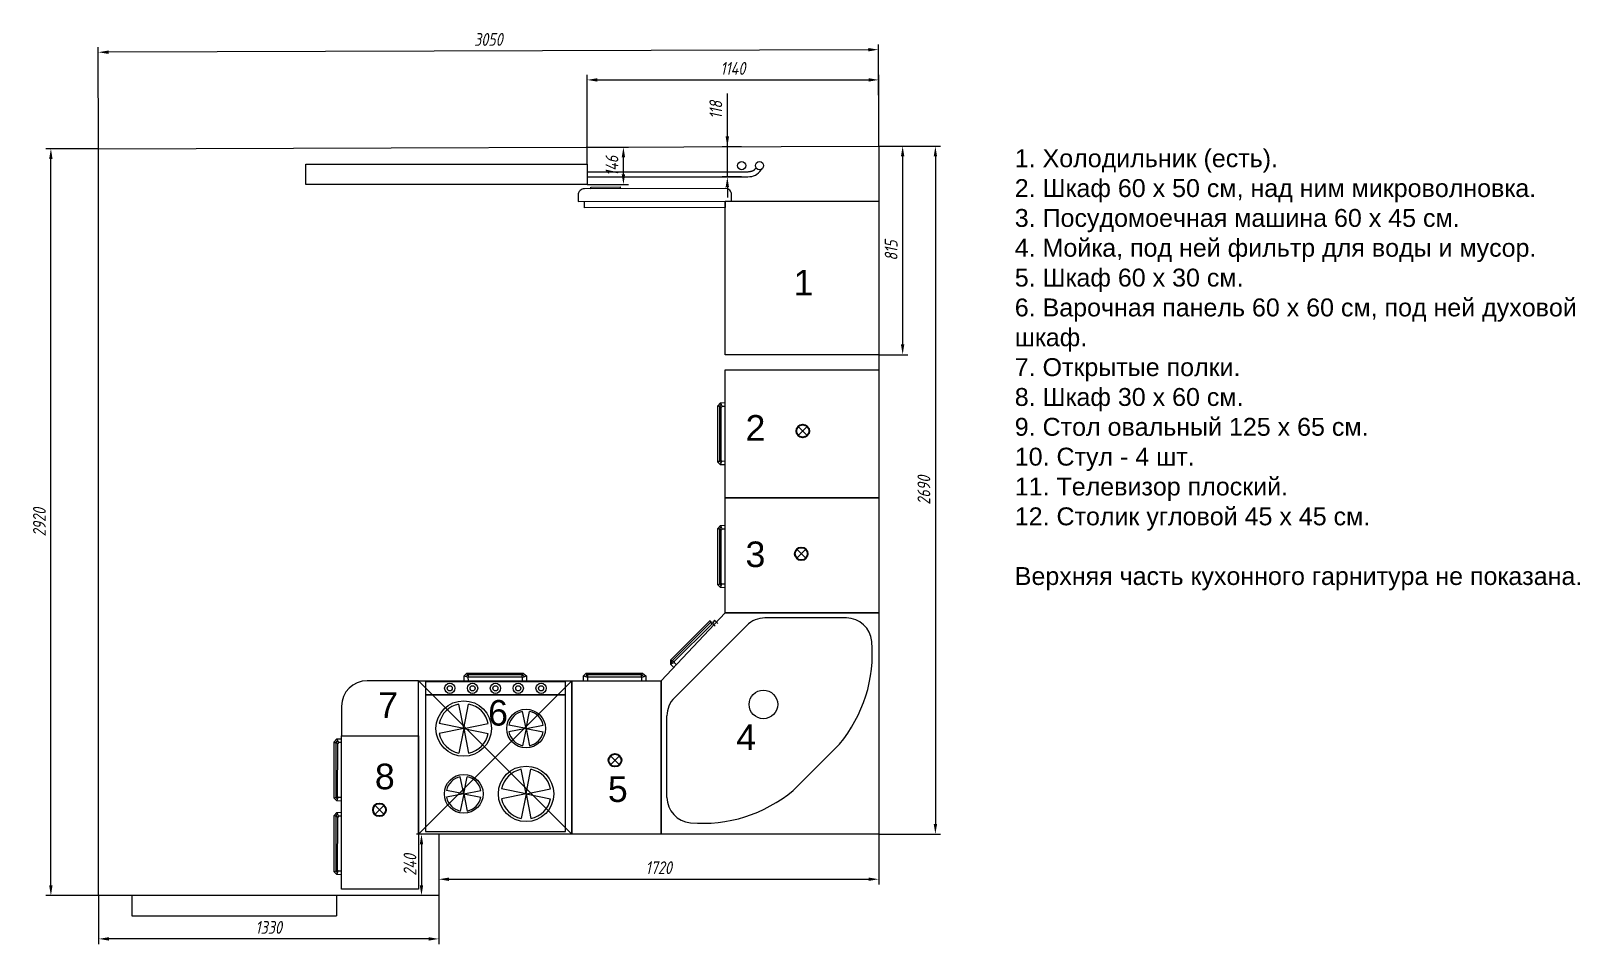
# Model space of a CAD drawing. Header units: millimetres. Extents: x -145 to 5912, y -16 to 3554.
import ezdxf

# ---------------------------------------------------------------- set-up
doc = ezdxf.new("R2010")
doc.units = ezdxf.units.MM
for name, color, linetype in [('01 Черновое', 7, 'Continuous'), ('04 Мебель', 5, 'Continuous'), ('04 Освещение', 7, 'Continuous'), ('11 Привязка размеры', 7, 'Continuous')]:
    doc.layers.add(name, color=color, linetype=linetype)
doc.styles.get("Standard").update_dxf_attribs({"font": 'arial.ttf'})
doc.styles.add('ГОСТ-ISOCPEUR', font='isocpeui.ttf', dxfattribs={"width": 0.8})
doc.dimstyles.new('ISO-25', dxfattribs={"dimtxt": 2.5, "dimasz": 2.5, "dimexe": 1.25, "dimexo": 0.625, "dimtad": 1, "dimtxsty": 'Standard', "dimcen": 2.5, "dimadec": 0, "dimazin": 0, "dimtfac": 1, "dimtmove": 0, "dimatfit": 3, "dimfxl": 1, "dimarcsym": 0})

# ---------------------------------------------------------------- blocks, each defined once
blk = doc.blocks.new('*D2')
at = {"layer": '11 Привязка размеры', "color": 0, "lineweight": -2}
for p, q in [((119.8, 3093.1), (118.5, 3490.6)), ((3128.5, 3480.5), (158.5, 3470.8)), ((3169.8, 3103.1), (3168.5, 3500.6))]:
    blk.add_line(p, q, dxfattribs=at)
at = {"layer": '11 Привязка размеры', "color": 0}
for points in [[(158.5, 3477.4), (158.6, 3464.1), (118.5, 3470.6)], [(3128.6, 3473.8), (3128.5, 3487.2), (3168.5, 3480.6)]]:
    blk.add_solid(points, dxfattribs=at)
at = {"layer": 'Defpoints', "color": 0}
for p in [(118.5, 3470.6), (119.8, 3093.1), (3169.8, 3103.1)]:
    blk.add_point(p, dxfattribs=at)
at = {"layer": '11 Привязка размеры', "color": 0, "insert": (1643.7, 3520.6), "char_height": 50, "attachment_point": 5, "rotation": 0.18785, "style": 'ГОСТ-ISOCPEUR'}
blk.add_mtext('3050', dxfattribs=at)
blk = doc.blocks.new('*D7')
at = {"layer": '11 Привязка размеры', "color": 0, "lineweight": -2}
for p, q in [((3169.8, 3103.1), (3411.3, 3103.1)), ((3391.3, 3063.1), (3391.3, 453.1)), ((3169.8, 413.1), (3411.3, 413.1))]:
    blk.add_line(p, q, dxfattribs=at)
at = {"layer": '11 Привязка размеры', "color": 0}
for points in [[(3398, 3063.1), (3384.7, 3063.1), (3391.3, 3103.1)], [(3384.7, 453.1), (3398, 453.1), (3391.3, 413.1)]]:
    blk.add_solid(points, dxfattribs=at)
at = {"layer": 'Defpoints', "color": 0}
for p in [(3169.8, 3103.1), (3169.8, 413.1), (3391.3, 413.1)]:
    blk.add_point(p, dxfattribs=at)
at = {"layer": '11 Привязка размеры', "color": 0, "insert": (3346.3, 1758.1), "char_height": 50, "attachment_point": 5, "rotation": 90, "style": 'ГОСТ-ISOCPEUR'}
blk.add_mtext('2690', dxfattribs=at)
blk = doc.blocks.new('*D8')
at = {"layer": '11 Привязка размеры', "color": 0, "lineweight": -2}
for p, q in [((1449.8, 413.1), (1449.8, 216.9)), ((3169.8, 413.1), (3169.8, 216.9)), ((1489.8, 236.9), (3129.8, 236.9))]:
    blk.add_line(p, q, dxfattribs=at)
at = {"layer": '11 Привязка размеры', "color": 0}
for points in [[(1489.8, 243.5), (1489.8, 230.2), (1449.8, 236.9)], [(3129.8, 230.2), (3129.8, 243.5), (3169.8, 236.9)]]:
    blk.add_solid(points, dxfattribs=at)
at = {"layer": 'Defpoints', "color": 0}
for p in [(1449.8, 413.1), (3169.8, 413.1), (3169.8, 236.9)]:
    blk.add_point(p, dxfattribs=at)
at = {"layer": '11 Привязка размеры', "color": 0, "insert": (2309.8, 281.9), "char_height": 50, "attachment_point": 5, "style": 'ГОСТ-ISOCPEUR'}
blk.add_mtext('1720', dxfattribs=at)
blk = doc.blocks.new('*D9')
at = {"layer": '11 Привязка размеры', "color": 0, "lineweight": -2}
for p, q in [((1449.8, 413.1), (1362, 413.1)), ((1382, 373.1), (1382, 213.1)), ((1449.8, 173.1), (1362, 173.1))]:
    blk.add_line(p, q, dxfattribs=at)
at = {"layer": '11 Привязка размеры', "color": 0}
for points in [[(1388.7, 373.1), (1375.4, 373.1), (1382, 413.1)], [(1375.4, 213.1), (1388.7, 213.1), (1382, 173.1)]]:
    blk.add_solid(points, dxfattribs=at)
at = {"layer": 'Defpoints', "color": 0}
for p in [(1449.8, 413.1), (1382, 173.1), (1449.8, 173.1)]:
    blk.add_point(p, dxfattribs=at)
at = {"layer": '11 Привязка размеры', "color": 0, "insert": (1337, 293.1), "char_height": 50, "attachment_point": 5, "rotation": 90, "style": 'ГОСТ-ISOCPEUR'}
blk.add_mtext('240', dxfattribs=at)
blk = doc.blocks.new('*D10')
at = {"layer": '11 Привязка размеры', "color": 0, "lineweight": -2}
for p, q in [((119.8, 173.1), (119.8, -16.5)), ((1449.8, 173.1), (1449.8, -16.5)), ((1409.8, 3.5), (159.8, 3.5))]:
    blk.add_line(p, q, dxfattribs=at)
at = {"layer": '11 Привязка размеры', "color": 0}
for points in [[(159.8, 10.2), (159.8, -3.1), (119.8, 3.5)], [(1409.8, -3.1), (1409.8, 10.2), (1449.8, 3.5)]]:
    blk.add_solid(points, dxfattribs=at)
at = {"layer": 'Defpoints', "color": 0}
for p in [(119.8, 173.1), (1449.8, 173.1), (119.8, 3.5)]:
    blk.add_point(p, dxfattribs=at)
at = {"layer": '11 Привязка размеры', "color": 0, "insert": (784.8, 48.5), "char_height": 50, "attachment_point": 5, "style": 'ГОСТ-ISOCPEUR'}
blk.add_mtext('1330', dxfattribs=at)
blk = doc.blocks.new('*D11')
at = {"layer": '11 Привязка размеры', "color": 0, "lineweight": -2}
for p, q in [((119.8, 3093.1), (-86.9, 3093.1)), ((-66.9, 213.1), (-66.9, 3053.1)), ((119.8, 173.1), (-86.9, 173.1))]:
    blk.add_line(p, q, dxfattribs=at)
at = {"layer": '11 Привязка размеры', "color": 0}
for points in [[(-60.3, 3053.1), (-73.6, 3053.1), (-66.9, 3093.1)], [(-73.6, 213.1), (-60.3, 213.1), (-66.9, 173.1)]]:
    blk.add_solid(points, dxfattribs=at)
at = {"layer": 'Defpoints', "color": 0}
for p in [(-66.9, 3093.1), (119.8, 3093.1), (119.8, 173.1)]:
    blk.add_point(p, dxfattribs=at)
at = {"layer": '11 Привязка размеры', "color": 0, "insert": (-111.9, 1633.1), "char_height": 50, "attachment_point": 5, "rotation": 90, "style": 'ГОСТ-ISOCPEUR'}
blk.add_mtext('2920', dxfattribs=at)
blk = doc.blocks.new('*D13')
at = {"layer": '11 Привязка размеры', "color": 0, "lineweight": -2}
for p, q in [((2029.3, 3099.3), (2191.6, 3099.3)), ((2171.6, 2993.1), (2171.6, 3059.3)), ((2029.8, 2953.1), (2191.6, 2953.1))]:
    blk.add_line(p, q, dxfattribs=at)
at = {"layer": '11 Привязка размеры', "color": 0}
for points in [[(2178.3, 3059.3), (2165, 3059.3), (2171.6, 3099.3)], [(2165, 2993.1), (2178.3, 2993.1), (2171.6, 2953.1)]]:
    blk.add_solid(points, dxfattribs=at)
at = {"layer": 'Defpoints', "color": 0}
for p in [(2029.3, 3099.3), (2171.6, 3099.3), (2029.8, 2953.1)]:
    blk.add_point(p, dxfattribs=at)
at = {"layer": '11 Привязка размеры', "color": 0, "insert": (2126.6, 3026.2), "char_height": 50, "attachment_point": 5, "rotation": 90, "style": 'ГОСТ-ISOCPEUR'}
blk.add_mtext('146', dxfattribs=at)
blk = doc.blocks.new('*D14')
at = {"layer": '11 Привязка размеры', "color": 0, "lineweight": -2}
for p, q in [((2577.9, 2983.1), (2577.9, 3308.9)), ((2633.4, 3101.3), (2557.9, 3101.3)), ((2577.9, 2983.1), (2577.9, 3101.3)), ((2633.8, 2983.1), (2557.9, 2983.1)), ((2577.9, 2943.1), (2577.9, 2903.1))]:
    blk.add_line(p, q, dxfattribs=at)
at = {"layer": '11 Привязка размеры', "color": 0}
for points in [[(2571.2, 3141.3), (2584.5, 3141.3), (2577.9, 3101.3)], [(2584.5, 2943.1), (2571.2, 2943.1), (2577.9, 2983.1)]]:
    blk.add_solid(points, dxfattribs=at)
at = {"layer": 'Defpoints', "color": 0}
for p in [(2577.9, 3101.3), (2633.4, 3101.3), (2633.8, 2983.1)]:
    blk.add_point(p, dxfattribs=at)
at = {"layer": '11 Привязка размеры', "color": 0, "insert": (2532.9, 3245.1), "char_height": 50, "attachment_point": 5, "rotation": 90, "style": 'ГОСТ-ISOCPEUR'}
blk.add_mtext('118', dxfattribs=at)
blk = doc.blocks.new('*D15')
at = {"layer": '11 Привязка размеры', "color": 0, "lineweight": -2}
for p, q in [((2029.8, 3033.1), (2029.8, 3382.4)), ((2069.8, 3362.4), (3129.8, 3362.4)), ((3169.8, 3103.1), (3169.8, 3382.4))]:
    blk.add_line(p, q, dxfattribs=at)
at = {"layer": '11 Привязка размеры', "color": 0}
for points in [[(2069.8, 3369.1), (2069.8, 3355.7), (2029.8, 3362.4)], [(3129.8, 3355.7), (3129.8, 3369.1), (3169.8, 3362.4)]]:
    blk.add_solid(points, dxfattribs=at)
at = {"layer": 'Defpoints', "color": 0}
for p in [(3169.8, 3362.4), (3169.8, 3103.1), (2029.8, 3033.1)]:
    blk.add_point(p, dxfattribs=at)
at = {"layer": '11 Привязка размеры', "color": 0, "insert": (2599.8, 3407.4), "char_height": 50, "attachment_point": 5, "style": 'ГОСТ-ISOCPEUR'}
blk.add_mtext('1140', dxfattribs=at)
blk = doc.blocks.new('*D16')
at = {"layer": '11 Привязка размеры', "color": 0, "lineweight": -2}
for p, q in [((3169.8, 3103.1), (3283.3, 3103.1)), ((3263.3, 3063.1), (3263.3, 2328)), ((3169.8, 2288), (3283.3, 2288))]:
    blk.add_line(p, q, dxfattribs=at)
at = {"layer": '11 Привязка размеры', "color": 0}
for points in [[(3269.9, 3063.1), (3256.6, 3063.1), (3263.3, 3103.1)], [(3256.6, 2328), (3269.9, 2328), (3263.3, 2288)]]:
    blk.add_solid(points, dxfattribs=at)
at = {"layer": 'Defpoints', "color": 0}
for p in [(3169.8, 3103.1), (3169.8, 2288), (3263.3, 2288)]:
    blk.add_point(p, dxfattribs=at)
at = {"layer": '11 Привязка размеры', "color": 0, "insert": (3218.3, 2695.5), "char_height": 50, "attachment_point": 5, "rotation": 90, "style": 'ГОСТ-ISOCPEUR'}
blk.add_mtext('815', dxfattribs=at)

msp = doc.modelspace()

# ---------------------------------------------------------------- linework, layer by layer
msp.add_lwpolyline([(2569.8, 2288), (2569.8, 2888), (3169.8, 2888), (3169.8, 2288)], close=True)
at = {"layer": '01 Черновое'}
for p, q in [((2029.8, 3003.1), (2633.8, 3003.1)), ((2029.8, 2983.1), (2633.8, 2983.1)), ((249.8, 173.1), (249.8, 93.1)), ((1049.8, 173.1), (1049.8, 93.1)), ((249.8, 93.1), (1049.8, 93.1))]:
    msp.add_line(p, q, dxfattribs=at)
msp.add_lwpolyline([(3169.8, 3103.1), (3169.8, 413.1), (1449.8, 413.1), (1449.8, 173.1), (119.8, 173.1), (119.8, 3093.1), (3169.8, 3103.1)], dxfattribs=at)
msp.add_lwpolyline([(929.8, 2953.1), (929.8, 3033.1), (2029.8, 3033.1), (2029.8, 2953.1)], close=True, dxfattribs=at)
for centre in [(2633.8, 3027.1), (2703.8, 3027.1)]:
    msp.add_circle(centre, 16, dxfattribs=at)
msp.add_open_spline([(2633.8, 3003.1), (2635.7, 3003.1), (2639.6, 3003.1), (2645.4, 3003.1), (2651.1, 3003.1), (2656.5, 3003.3), (2661.6, 3003.7), (2665.6, 3004.2), (2668.7, 3004.7), (2670.8, 3005.1), (2672.8, 3005.6), (2674.6, 3006.2), (2676.3, 3006.8), (2677.9, 3007.4), (2679.3, 3008.1), (2680.6, 3008.8), (2681.8, 3009.6), (2683, 3010.6), (2684.3, 3011.7), (2686.3, 3013.6), (2688.3, 3015.8), (2689.9, 3017.6), (2690.5, 3018.2)], degree=3, knots=[0, 0, 0, 0, 5.90514, 11.705601, 17.352044, 22.785563, 27.941734, 32.754975, 35.013941, 37.165343, 39.203978, 41.126488, 42.932033, 44.623066, 46.206198, 47.693041, 49.100915, 50.552422, 52.244883, 54.183542, 58.765466, 61.329337, 61.329337, 61.329337, 61.329337], dxfattribs=at)
at = {"layer": '01 Черновое', "start_tangent": (1, 0), "end_tangent": (0.707107, 0.707107)}
msp.add_spline([(2633.8, 2983.1), (2693.7, 2993.6), (2715.3, 3016)], degree=3, dxfattribs=at)
at = {"layer": '04 Мебель'}
for p, q in [((2540.3, 2087.8), (2551, 2100.3)), ((2540.4, 1867.9), (2540.3, 2087.8)), ((2540.3, 2087.8), (2547.4, 2084.9)), ((2547.4, 2084.9), (2554.1, 2092.9)), ((2547.4, 2084.9), (2547.4, 1871)), ((2554.4, 2082), (2547.4, 2084.9)), ((2551, 2100.3), (2569.8, 2100.7)), ((2551, 2100.3), (2554.1, 2092.9)), ((2554.1, 2092.9), (2557.2, 2085.6)), ((2554.3, 1874.2), (2554.4, 2082)), ((2557.2, 2085.6), (2554.4, 2082)), ((2569.8, 2085.2), (2557.2, 2085.6)), ((2547.4, 1871), (2540.4, 1867.9)), ((2540.4, 1867.9), (2550.8, 1857.1)), ((2547.4, 1871), (2554.3, 1874.2)), ((2553.6, 1864.5), (2547.4, 1871)), ((2550.8, 1857.1), (2553.6, 1864.5)), ((2569.8, 1856.7), (2550.8, 1857.1)), ((2553.6, 1864.5), (2556.5, 1872)), ((2554.3, 1874.2), (2556.5, 1872)), ((2556.5, 1872), (2569.8, 1872.3)), ((2540.3, 1608), (2551, 1620.5)), ((2540.4, 1388.1), (2540.3, 1608)), ((2540.3, 1608), (2547.4, 1605.1)), ((2547.4, 1605.1), (2554.1, 1613.1)), ((2547.4, 1605.1), (2547.4, 1391.2)), ((2554.4, 1602.2), (2547.4, 1605.1)), ((2551, 1620.5), (2569.8, 1620.9)), ((2551, 1620.5), (2554.1, 1613.1)), ((2554.1, 1613.1), (2557.2, 1605.8)), ((2554.3, 1394.4), (2554.4, 1602.2)), ((2557.2, 1605.8), (2554.4, 1602.2)), ((2569.8, 1605.4), (2557.2, 1605.8)), ((2547.4, 1391.2), (2554.3, 1394.4)), ((2554.3, 1394.4), (2556.5, 1392.2)), ((2547.4, 1391.2), (2540.4, 1388.1)), ((2540.4, 1388.1), (2550.8, 1377.3)), ((2553.6, 1384.7), (2547.4, 1391.2)), ((2550.8, 1377.3), (2553.6, 1384.7)), ((2569.8, 1376.9), (2550.8, 1377.3)), ((2553.6, 1384.7), (2556.5, 1392.2)), ((2556.5, 1392.2), (2569.8, 1392.5)), ((2355.5, 1093.3), (2510.9, 1248.8)), ((2513.8, 1241.8), (2362.6, 1090.6)), ((2369.7, 1087.8), (2516.8, 1234.8)), ((2653.9, 1229.3), (2371, 946.4)), ((2510.9, 1248.8), (2513.8, 1241.8)), ((2513.8, 1241.8), (2524.3, 1242.7)), ((2516.8, 1234.8), (2513.8, 1241.8)), ((2521.3, 1235.3), (2516.8, 1234.8)), ((2524.3, 1242.7), (2521.3, 1235.3)), ((2529.9, 1226.2), (2521.3, 1235.3)), ((2527.3, 1250), (2524.3, 1242.7)), ((2527.3, 1250), (2540.8, 1237.1)), ((3043.2, 1258.5), (2724.6, 1258.5)), ((2355.5, 1093.3), (2355.2, 1078.2)), ((2362.6, 1090.6), (2355.5, 1093.3)), ((2362.5, 1081.5), (2362.6, 1090.6)), ((2362.6, 1090.6), (2369.7, 1087.8)), ((1548.4, 1013.1), (1548.8, 1032.1)), ((1559.6, 1042.5), (1548.8, 1032.1)), ((1548.8, 1032.1), (1556.3, 1029.2)), ((1556.3, 1029.2), (1562.8, 1035.5)), ((1559.6, 1042.5), (1779.5, 1042.6)), ((1562.8, 1035.5), (1559.6, 1042.5)), ((1776.6, 1035.5), (1562.8, 1035.5)), ((1562.8, 1035.5), (1565.9, 1028.6)), ((1773.8, 1028.5), (1776.6, 1035.5)), ((1779.5, 1042.6), (1776.6, 1035.5)), ((1776.6, 1035.5), (1784.6, 1028.8)), ((1779.5, 1042.6), (1792, 1031.8)), ((1792, 1031.8), (1784.6, 1028.8)), ((1792, 1031.8), (1792.4, 1013.1)), ((2015.2, 1013.1), (2015.6, 1032.1)), ((2026.4, 1042.5), (2015.6, 1032.1)), ((2015.6, 1032.1), (2023, 1029.2)), ((2023, 1029.2), (2029.6, 1035.5)), ((2026.4, 1042.5), (2246.3, 1042.6)), ((2029.6, 1035.5), (2026.4, 1042.5)), ((2243.4, 1035.5), (2029.6, 1035.5)), ((2029.6, 1035.5), (2032.7, 1028.6)), ((2240.5, 1028.5), (2243.4, 1035.5)), ((2246.3, 1042.6), (2243.4, 1035.5)), ((2243.4, 1035.5), (2251.4, 1028.8)), ((2246.3, 1042.6), (2258.8, 1031.8)), ((2258.8, 1031.8), (2251.4, 1028.8)), ((2258.8, 1031.8), (2259.2, 1013.1)), ((2355.2, 1078.2), (2362.5, 1081.5)), ((2368.3, 1064.6), (2355.2, 1078.2)), ((2362.5, 1081.5), (2369.7, 1084.7)), ((2369.7, 1087.8), (2369.7, 1084.7)), ((2369.7, 1084.7), (2379.3, 1075.6)), ((1369.8, 1013.1), (1169.8, 1013.1)), ((1369.8, 798.1), (1369.8, 1013.1)), ((1556.3, 1029.2), (1563.7, 1026.4)), ((1565.9, 1028.6), (1563.7, 1026.4)), ((1563.7, 1026.4), (1564, 1013.1)), ((1565.9, 1028.6), (1773.8, 1028.5)), ((1777.3, 1025.7), (1773.8, 1028.5)), ((1777, 1013.1), (1777.3, 1025.7)), ((1784.6, 1028.8), (1777.3, 1025.7)), ((2023, 1029.2), (2030.5, 1026.4)), ((2032.7, 1028.6), (2030.5, 1026.4)), ((2030.5, 1026.4), (2030.8, 1013.1)), ((2032.7, 1028.6), (2240.5, 1028.5)), ((2244.1, 1025.7), (2240.5, 1028.5)), ((2243.7, 1013.1), (2244.1, 1025.7)), ((2251.4, 1028.8), (2244.1, 1025.7)), ((1069.8, 913.1), (1069.8, 798.1)), ((1547.2, 826.1), (1528, 921.9)), ((1547.2, 826.1), (1566.3, 921.9)), ((1791, 826.1), (1777.6, 893.2)), ((1791, 826.1), (1804.4, 893.2)), ((2341.7, 557.1), (2341.7, 875.7)), ((1069.8, 798.1), (1369.8, 798.1)), ((1547.2, 826.1), (1451.3, 845.2)), ((1547.2, 826.1), (1451.3, 806.9)), ((1547.2, 826.1), (1528, 730.2)), ((1547.2, 826.1), (1643.1, 845.2)), ((1547.2, 826.1), (1566.3, 730.2)), ((1547.2, 826.1), (1643.1, 806.9)), ((1791, 826.1), (1723.9, 839.5)), ((1791, 826.1), (1723.9, 812.7)), ((1791, 826.1), (1777.6, 759)), ((1791, 826.1), (1858.1, 839.5)), ((1791, 826.1), (1804.4, 759)), ((1791, 826.1), (1858.1, 812.7)), ((1040.3, 773.5), (1051, 786)), ((1040.4, 553.6), (1040.3, 773.5)), ((1040.3, 773.5), (1047.4, 770.6)), ((1047.4, 770.6), (1054.1, 778.6)), ((1047.4, 770.6), (1047.4, 556.8)), ((1054.4, 767.7), (1047.4, 770.6)), ((1051, 786), (1069.8, 786.4)), ((1051, 786), (1054.1, 778.6)), ((1054.1, 778.6), (1057.2, 771.3)), ((1054.3, 559.9), (1054.4, 767.7)), ((1057.2, 771.3), (1054.4, 767.7)), ((1069.8, 770.9), (1057.2, 771.3)), ((3016, 764.9), (2835.3, 584.3)), ((1791, 570.7), (1771.8, 666.6)), ((1791, 570.7), (1810.1, 666.6)), ((1547.2, 570.7), (1533.8, 637.8)), ((1547.2, 570.7), (1560.6, 637.8)), ((1047.4, 556.8), (1040.4, 553.6)), ((1040.4, 553.6), (1050.8, 542.8)), ((1047.4, 556.8), (1054.3, 559.9)), ((1053.6, 550.2), (1047.4, 556.8)), ((1050.8, 542.8), (1053.6, 550.2)), ((1053.6, 550.2), (1056.5, 557.7)), ((1054.3, 559.9), (1056.5, 557.7)), ((1056.5, 557.7), (1069.8, 558)), ((1547.2, 570.7), (1480.1, 584.1)), ((1547.2, 570.7), (1480.1, 557.3)), ((1547.2, 570.7), (1533.8, 503.6)), ((1547.2, 570.7), (1614.3, 584.1)), ((1547.2, 570.7), (1560.6, 503.6)), ((1547.2, 570.7), (1614.3, 557.3)), ((1791, 570.7), (1695.1, 589.9)), ((1791, 570.7), (1695.1, 551.6)), ((1791, 570.7), (1771.8, 474.8)), ((1791, 570.7), (1886.9, 589.9)), ((1791, 570.7), (1886.9, 551.6)), ((1791, 570.7), (1810.1, 474.8)), ((1040.3, 485.8), (1051, 498.3)), ((1040.4, 265.9), (1040.3, 485.8)), ((1040.3, 485.8), (1047.4, 482.9)), ((1047.4, 482.9), (1054.1, 490.9)), ((1069.8, 542.4), (1050.8, 542.8)), ((1051, 498.3), (1069.8, 498.7)), ((1051, 498.3), (1054.1, 490.9)), ((1054.1, 490.9), (1057.2, 483.6)), ((1047.4, 482.9), (1047.4, 269)), ((1054.4, 480), (1047.4, 482.9)), ((1054.3, 272.2), (1054.4, 480)), ((1057.2, 483.6), (1054.4, 480)), ((1069.8, 483.2), (1057.2, 483.6)), ((1047.4, 269), (1040.4, 265.9)), ((1040.4, 265.9), (1050.8, 255.1)), ((1047.4, 269), (1054.3, 272.2)), ((1053.6, 262.5), (1047.4, 269)), ((1050.8, 255.1), (1053.6, 262.5)), ((1069.8, 254.7), (1050.8, 255.1)), ((1053.6, 262.5), (1056.5, 270)), ((1054.3, 272.2), (1056.5, 270)), ((1056.5, 270), (1069.8, 270.3))]:
    msp.add_line(p, q, dxfattribs=at)
at = {"layer": '04 Мебель', "color": 8}
for p, q in [((1369.8, 1013.1), (1969.8, 413.1)), ((1969.8, 1013.1), (1369.8, 413.1))]:
    msp.add_line(p, q, dxfattribs=at)
at = {"layer": '04 Мебель', "color": 8, "flags": 128}
msp.add_lwpolyline([(1994.8, 2886.8), (2594.8, 2888), (2594.7, 2913, 0.414214), (2569.7, 2938), (2019.7, 2936.8, 0.414214), (1994.7, 2911.8)], format="xyb", close=True, dxfattribs=at)
for points in [[(2044.7, 2936.9), (2044.7, 2943.4), (2159.2, 2943.7), (2159.2, 2937.1)], [(2019.8, 2861.8), (2019.8, 2886.8), (2569.8, 2888), (2569.8, 2863)]]:
    msp.add_lwpolyline(points, close=True, dxfattribs=at)
at = {"layer": '04 Мебель'}
for points in [[(2569.8, 1728.1), (2569.8, 2228.1), (3169.8, 2228.1), (3169.8, 1728.1)], [(2569.8, 1278.1), (2569.8, 1728.1), (3169.8, 1728.1), (3169.8, 1278.1)], [(2569.8, 1278.1), (3169.8, 1278.1), (3169.8, 413.1), (2319.8, 413.1), (2319.8, 1013.1)], [(1369.8, 413.1), (1369.8, 1013.1), (1969.8, 1013.1), (1969.8, 413.1)], [(1397.6, 1008.4), (1397.6, 958.4), (1944.5, 958.4), (1944.5, 1008.4)], [(1969.8, 1013.1), (2319.8, 1013.1), (2319.8, 413.1), (1969.8, 413.1)], [(1944.5, 958.4), (1397.6, 958.4), (1397.6, 423.4), (1944.5, 423.4)], [(1069.8, 198.1), (1069.8, 798.1), (1369.8, 798.1), (1369.8, 198.1)]]:
    msp.add_lwpolyline(points, close=True, dxfattribs=at)
at = {"layer": '04 Мебель', "ltscale": 0.5}
for centre, radius in [((1492.5, 983.4), 20), ((1492.5, 983.4), 10), ((1581.8, 983.4), 20), ((1581.8, 983.4), 10), ((1671.1, 983.4), 20), ((1671.1, 983.4), 10), ((1760.4, 983.4), 20), ((1760.4, 983.4), 10), ((1849.7, 983.4), 20), ((1849.7, 983.4), 10)]:
    msp.add_circle(centre, radius, dxfattribs=at)
at = {"layer": '04 Мебель'}
for centre, radius in [((2719, 920.3), 55.9), ((1547.2, 826.1), 108.4), ((1791, 826.1), 75.8), ((1791, 570.7), 108.4), ((1547.2, 570.7), 75.8)]:
    msp.add_circle(centre, radius, dxfattribs=at)
for centre, radius, start, end in [((2724.6, 1158.5), 100, 90, 135), ((3043.2, 1158.5), 100, 4.8236, 90), ((2590.3, 1120.3), 554.5, 320.13864, 4.8236), ((1169.8, 913.1), 100, 90, 180), ((1547.2, 826.1), 97.8, 101.29954, 168.70046), ((1547.2, 826.1), 97.8, 11.29954, 78.70046), ((2441.7, 875.7), 100, 135, 180), ((1791, 826.1), 68.4, 101.29954, 168.70046), ((1791, 826.1), 68.4, 11.29954, 78.70046), ((1547.2, 826.1), 97.8, 191.29954, 258.70046), ((1547.2, 826.1), 97.8, 281.29954, 348.70046), ((1791, 826.1), 68.4, 191.29954, 258.70046), ((1791, 826.1), 68.4, 281.29954, 348.70046), ((1791, 570.7), 97.8, 101.29954, 168.70046), ((1791, 570.7), 97.8, 11.29954, 78.70046), ((1547.2, 570.7), 68.4, 101.29954, 168.70046), ((1547.2, 570.7), 68.4, 11.29954, 78.70046), ((1547.2, 570.7), 68.4, 191.29954, 258.70046), ((1547.2, 570.7), 68.4, 281.29954, 348.70046), ((1791, 570.7), 97.8, 191.29954, 258.70046), ((1791, 570.7), 97.8, 281.29954, 348.70046), ((2441.7, 557.1), 100, 180, 265.1764), ((2480, 1009.9), 554.5, 265.1764, 309.86136)]:
    msp.add_arc(centre, radius, start, end, dxfattribs=at)
at = {"layer": '04 Освещение', "color": 3}
for p, q in [((2890.6, 1971.8), (2855.2, 2007.2)), ((2855.2, 1971.8), (2890.6, 2007.2)), ((2884.5, 1491.7), (2849.2, 1527)), ((2849.2, 1491.7), (2884.5, 1527)), ((2156.2, 684.5), (2120.9, 719.8)), ((2120.9, 684.5), (2156.2, 719.8)), ((1235.5, 490.5), (1200.2, 525.9)), ((1200.2, 490.5), (1235.5, 525.9))]:
    msp.add_line(p, q, dxfattribs=at)
at = {"layer": '04 Освещение', "color": 3, "lineweight": 40}
for centre in [(2872.9, 1989.5), (2866.8, 1509.4), (2138.5, 702.1), (1217.8, 508.2)]:
    msp.add_circle(centre, 25, dxfattribs=at)

# ---------------------------------------------------------------- texts
at = {"linetype": 'Continuous'}
for s, p in [('1', (2837.1, 2519.7)), ('2', (2649, 1951.8)), ('3', (2649, 1457.4)), ('7', (1212.6, 867.6)), ('6', (1642.5, 837.6)), ('4', (2613, 741.9)), ('8', (1199.8, 588.7)), ('5', (2110.8, 539))]:
    msp.add_text(s, height=100, dxfattribs=at).set_placement(p)
at = {"insert": (3701.7, 3091.1), "char_height": 70, "width": 2318.604, "attachment_point": 1}
msp.add_mtext('{1. Холодильник (есть).\\P2. Шкаф 60 х 50 см, над ним микроволновка.\\P3. Посудомоечная машина 60 х 45 см.\\P4. Мойка, под ней фильтр для воды и мусор.\\P5. Шкаф 60 х 30 см.\\P6. Варочная панель 60 х 60 см, под ней духовой шкаф.\\P7. Открытые полки.\\P8. Шкаф 30 х 60 см.\\P9. Стол овальный 125 х 65 см.\\P10. Стул - 4 шт.\\P11. Телевизор плоский.\\P12. Столик угловой 45 х 45 см.\\P\\PВерхняя часть кухонного гарнитура не показана.}', dxfattribs=at)

# ---------------------------------------------------------------- dimensions: what is measured, and where the dimension line sits
at = {"layer": '11 Привязка размеры'}
for base, p1, p2, angle, picture, middle, dimtype in [((118.5, 3470.6), (3169.8, 3103.1), (119.8, 3093.1), 180.18785, '*D2', (1643.9, 3475.6), 161), ((2171.6, 3099.3), (2029.8, 2953.1), (2029.3, 3099.3), 90, '*D13', (2171.6, 3026.2), 160)]:
    dim = msp.add_linear_dim(base=base, p1=p1, p2=p2, angle=angle, dimstyle='ISO-25', override={"dimtxt": 50, "dimasz": 40, "dimexe": 20, "dimexo": 0, "dimgap": 20, "dimdec": 0, "dimtxsty": 'ГОСТ-ISOCPEUR'}, dxfattribs=at)
    dim.commit()
    dim.dimension.update_dxf_attribs({"geometry": picture, "text_midpoint": middle, "dimtype": dimtype})
dim = msp.add_linear_dim(base=(3169.8, 3362.4), p1=(2029.8, 3033.1), p2=(3169.8, 3103.1), dimstyle='ISO-25', override={"dimtxt": 50, "dimasz": 40, "dimexe": 20, "dimexo": 0, "dimgap": 20, "dimdec": 0, "dimtxsty": 'ГОСТ-ISOCPEUR'}, dxfattribs=at)
dim.commit()
dim.dimension.update_dxf_attribs({"geometry": '*D15', "text_midpoint": (2599.8, 3362.4), "dimtype": 160})
for base, p1, p2, picture, middle in [((2577.9, 3101.3), (2633.8, 2983.1), (2633.4, 3101.3), '*D14', (2532.9, 3245.1)), ((3263.3, 2288), (3169.8, 3103.1), (3169.8, 2288), '*D16', (3218.3, 2695.5))]:
    dim = msp.add_linear_dim(base=base, p1=p1, p2=p2, angle=90, dimstyle='ISO-25', override={"dimtxt": 50, "dimasz": 40, "dimexe": 20, "dimexo": 0, "dimgap": 20, "dimdec": 0, "dimtxsty": 'ГОСТ-ISOCPEUR'}, dxfattribs=at)
    dim.commit()
    dim.dimension.update_dxf_attribs({"geometry": picture, "text_midpoint": middle})
for p1, p2, distance, picture, middle in [((119.8, 173.1), (119.8, 3093.1), 186.7, '*D11', (-111.9, 1633.1)), ((3169.8, 3103.1), (3169.8, 413.1), 221.6, '*D7', (3346.3, 1758.1)), ((1449.8, 413.1), (1449.8, 173.1), -67.7, '*D9', (1337, 293.1)), ((1449.8, 413.1), (3169.8, 413.1), -176.2, '*D8', (2309.8, 281.9)), ((1449.8, 173.1), (119.8, 173.1), 169.6, '*D10', (784.8, 48.5))]:
    dim = msp.add_aligned_dim(p1=p1, p2=p2, distance=distance, dimstyle='ISO-25', override={"dimtxt": 50, "dimasz": 40, "dimexe": 20, "dimexo": 0, "dimgap": 20, "dimdec": 0, "dimtxsty": 'ГОСТ-ISOCPEUR'}, dxfattribs=at)
    dim.commit()
    dim.dimension.update_dxf_attribs({"geometry": picture, "text_midpoint": middle})

doc.saveas('drawing.dxf')
